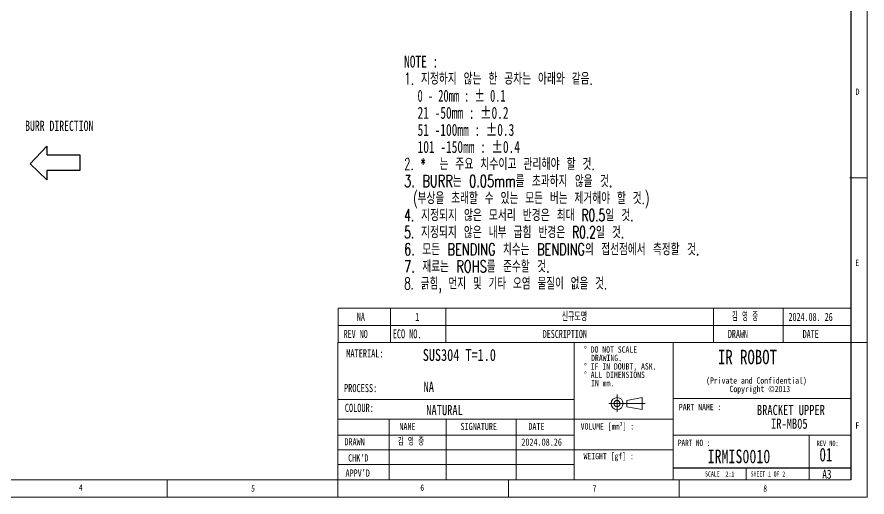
# Model space of a CAD drawing. Header units: millimetres. Extents: x 4 to 3932, y 5 to 3928.
# Drawn here: x 166 to 415, y 5 to 145.6 of the extents above; entities that cross this region are included whole.
import ezdxf

# ---------------------------------------------------------------- set-up
doc = ezdxf.new("R2010")
doc.units = ezdxf.units.MM
doc.linetypes.add('CENTERX2', pattern=[20.32, 12.7, -2.54, 2.54, -2.54])
for name, color, linetype in [('CENTER_LINE', 7, 'CENTERX2'), ('DATUM', 7, 'Continuous'), ('FORMAT', 7, 'Continuous'), ('NOTES', 7, 'Continuous')]:
    doc.layers.add(name, color=color, linetype=linetype)
doc.styles.add('SLDTEXTSTYLE0', font='TXT', dxfattribs={"width": 0.7})
doc.styles.add('SLDTEXTSTYLE1', font='TXT', dxfattribs={"width": 0.65, "bigfont": 'bigfont'})
doc.styles.add('SLDTEXTSTYLE10', font='TXT', dxfattribs={"width": 0.6875})
doc.styles.add('SLDTEXTSTYLE11', font='TXT', dxfattribs={"width": 0.694444})
doc.styles.add('SLDTEXTSTYLE12', font='TXT', dxfattribs={"width": 0.605})
doc.styles.add('SLDTEXTSTYLE13', font='TXT', dxfattribs={"width": 0.605, "bigfont": 'bigfont'})
doc.styles.add('SLDTEXTSTYLE14', font='TXT', dxfattribs={"width": 0.563, "bigfont": 'bigfont'})
doc.styles.add('SLDTEXTSTYLE2', font='TXT', dxfattribs={"width": 0.6375})
doc.styles.add('SLDTEXTSTYLE3', font='TXT', dxfattribs={"width": 0.636, "bigfont": 'bigfont'})
doc.styles.add('SLDTEXTSTYLE4', font='TXT', dxfattribs={"width": 0.7, "bigfont": 'bigfont'})
doc.styles.add('SLDTEXTSTYLE5', font='TXT', dxfattribs={"width": 0.646667, "bigfont": 'bigfont'})
doc.styles.add('SLDTEXTSTYLE6', font='TXT', dxfattribs={"width": 0.653333, "bigfont": 'bigfont'})
doc.styles.add('SLDTEXTSTYLE7', font='TXT', dxfattribs={"width": 0.651724, "bigfont": 'bigfont'})
doc.styles.add('SLDTEXTSTYLE8', font='TXT', dxfattribs={"width": 0.640741, "bigfont": 'bigfont'})
doc.styles.add('SLDTEXTSTYLE9', font='TXT', dxfattribs={"width": 0.75})

# ---------------------------------------------------------------- blocks, each defined once
blk = doc.blocks.new('SW_NOTE_0')
at = {"layer": 'NOTES', "color": 0, "char_height": 3.5, "attachment_point": 1}
for s, insert, style in [('NOTE :', (0, 4.51), 'SLDTEXTSTYLE0'), ('1. 지정하지 않는 한 공차는 아래와 같음.', (0, -0.49), 'SLDTEXTSTYLE1'), ('0 - 20mm : ± 0.1', (3.94, -5.49), 'SLDTEXTSTYLE2'), ('21 -50mm : ±0.2', (3.94, -10.49), 'SLDTEXTSTYLE0'), ('51 -100mm : ±0.3', (3.94, -15.49), 'SLDTEXTSTYLE0'), ('101 -150mm : ±0.4', (3.94, -20.49), 'SLDTEXTSTYLE0'), ('2. *  는 주요 치수이고 관리해야 할 것.', (0, -25.49), 'SLDTEXTSTYLE3'), ('3. BURR는 0.05mm를 초과하지 않을 것.', (0, -30.49), 'SLDTEXTSTYLE4'), ('(부상을 초래할 수 있는 모든 버는 제거해야 할 것.)', (2.62, -35.49), 'SLDTEXTSTYLE5'), ('4. 지정되지 않은 모서리 반경은 최대 R0.5일 것.', (0, -40.49), 'SLDTEXTSTYLE6'), ('5. 지정되지 않은 내부 굽힘 반경은 R0.2일 것.', (0, -45.49), 'SLDTEXTSTYLE7'), ('6. 모든 BENDING 치수는 BENDING의 접선점에서 측정할 것.', (0, -50.49), 'SLDTEXTSTYLE4'), ('7. 재료는 ROHS를 준수할 것.', (0, -55.49), 'SLDTEXTSTYLE4'), ('8. 긁힘, 먼지 및 기타 오염 물질이 없을 것.', (0, -60.49), 'SLDTEXTSTYLE8')]:
    blk.add_mtext(s, dxfattribs=dict(at, insert=insert, style=style))
blk = doc.blocks.new('SW_NOTE_0_1')
at = {"color": 0, "linetype": 'Continuous', "lineweight": 0, "char_height": 1.8521, "attachment_point": 2, "style": 'SLDTEXTSTYLE9'}
for s, insert in [('(Private and Confidential)', (15.4, 2.39)), ('Copyright ©2013', (16.39, -0.08))]:
    blk.add_mtext(s, dxfattribs=dict(at, insert=insert))
blk = doc.blocks.new('SW_NOTE_0_2')
at = {"color": 0, "linetype": 'Continuous', "lineweight": 0, "char_height": 3, "attachment_point": 2, "style": 'SLDTEXTSTYLE9'}
for s, insert in [('BRACKET UPPER', (14.81, 3.87)), ('IR-MB05', (14.36, -0.13))]:
    blk.add_mtext(s, dxfattribs=dict(at, insert=insert))
blk = doc.blocks.new('SW_NOTE_0_3')
at = {"color": 0, "linetype": 'Continuous', "lineweight": 0, "attachment_point": 1, "style": 'SLDTEXTSTYLE9'}
for s, insert, char_height in [('%%d DO NOT SCALE', (0, 2.39), 1.8521), ('%%d IF IN DOUBT, ASK.', (0, -2.55), 1.8521), ('DRAWING.', (2.08, -0.08), 1.852), ('%%d ALL DIMENSIONS', (0, -5.02), 1.8521), ('IN mm.', (2.08, -7.49), 1.852)]:
    blk.add_mtext(s, dxfattribs=dict(at, insert=insert, char_height=char_height))
blk = doc.blocks.new('SW_TABLEANNOTATION_0')
at = {"color": 0, "linetype": 'Continuous', "lineweight": 18}
for p, q in [((0, 0), (0, -5)), ((0, 0), (15.39, 0)), ((15.39, 0), (15.39, -5)), ((15.39, 0), (31.57, 0)), ((31.57, 0), (31.57, -5)), ((31.57, 0), (109.99, 0)), ((109.99, 0), (109.99, -5)), ((109.99, 0), (130.36, 0)), ((130.36, 0), (130.36, -5)), ((130.36, 0), (150.24, 0)), ((150.24, 0), (150.24, -5)), ((0, -5), (0, -10)), ((0, -5), (15.39, -5)), ((15.39, -5), (15.39, -10)), ((15.39, -5), (31.57, -5)), ((31.57, -5), (31.57, -10)), ((31.57, -5), (109.99, -5)), ((109.99, -5), (109.99, -10)), ((109.99, -5), (130.36, -5)), ((130.36, -5), (130.36, -10)), ((130.36, -5), (150.24, -5)), ((150.24, -5), (150.24, -10)), ((0, -10), (15.39, -10)), ((15.39, -10), (31.57, -10)), ((31.57, -10), (109.99, -10)), ((109.99, -10), (130.36, -10)), ((130.36, -10), (150.24, -10))]:
    blk.add_line(p, q, dxfattribs=at)
at = {"color": 0, "linetype": 'Continuous', "lineweight": 0, "attachment_point": 1}
for s, insert, char_height, style in [('NA', (5.49, -1.32), 2.381, 'SLDTEXTSTYLE12'), ('1', (22.6, -1.32), 2.38, 'SLDTEXTSTYLE12'), ('신규도명', (65.5, -1.32), 2.381, 'SLDTEXTSTYLE13'), ('김 영 중', (115.33, -1.32), 2.381, 'SLDTEXTSTYLE14'), ('2024.08. 26', (131.92, -1.32), 2.3813, 'SLDTEXTSTYLE12'), ('REV NO', (1.61, -6.32), 2.381, 'SLDTEXTSTYLE12'), ('ECO NO.', (16.03, -6.16), 2.646, 'SLDTEXTSTYLE12'), ('DESCRIPTION', (59.93, -6.32), 2.3813, 'SLDTEXTSTYLE12'), ('DRAWN', (114.17, -6.32), 2.381, 'SLDTEXTSTYLE12'), ('DATE', (136.06, -6.32), 2.381, 'SLDTEXTSTYLE12')]:
    blk.add_mtext(s, dxfattribs=dict(at, insert=insert, char_height=char_height, style=style))

msp = doc.modelspace()

# ---------------------------------------------------------------- linework, layer by layer
at = {"color": 7, "linetype": 'Continuous', "lineweight": 18}
for p, q in [((415, 5), (415, 292)), ((410, 98.5), (415, 98.5)), ((260, 50.27057), (260, 10)), ((415, 50.27057), (260, 50.27057)), ((329.26526, 50.27057), (329.26526, 10)), ((358.25372, 50.27057), (358.25372, 10)), ((260, 33.5503), (329.26526, 33.5503)), ((344.66768, 33.29731), (349.18134, 34.14272)), ((344.66768, 33.29731), (344.66768, 31.45371)), ((349.18134, 30.60829), (349.18134, 34.14272)), ((410.25049, 33.8436), (358.25372, 33.8436)), ((344.66768, 31.45371), (349.18134, 30.60829)), ((275.00111, 27.79622), (275.00111, 10)), ((291.77786, 27.79622), (291.77786, 10)), ((312.21697, 10), (312.21697, 27.79622)), ((329.26526, 23.15809), (260, 23.15809)), ((398.07443, 10), (398.07443, 23.12266)), ((358.25372, 18.82218), (260, 18.82218)), ((260, 14.48088), (329.26526, 14.48088)), ((312.21697, 14.85867), (312.21697, 10)), ((379.61135, 13.419), (379.61135, 10)), ((10, 10), (410.25049, 10)), ((210, 5), (210, 10)), ((260, 5), (260, 10)), ((310, 5), (310, 10)), ((360, 5), (360, 10)), ((5, 5), (415, 5))]:
    msp.add_line(p, q, dxfattribs=at)
at = {"color": 7, "linetype": 'CENTERX2', "lineweight": 18}
for p, q in [((341.7976, 35.0541), (341.7976, 29.93633)), ((339.3607, 32.37551), (350.02344, 32.37551))]:
    msp.add_line(p, q, dxfattribs=at)
at = {"color": 7, "linetype": 'Continuous', "lineweight": 18}
for radius in [1.76722, 0.9218]:
    msp.add_circle((341.7976, 32.37551), radius, dxfattribs=at)
at = {"layer": 'CENTER_LINE', "linetype": 'CENTERX2'}
msp.add_line((174.80241, 100.66752), (174.80241, 97.91702), dxfattribs=at)
at = {"layer": 'DATUM'}
for p, q in [((169.86372, 102.60878), (174.80241, 107.8074)), ((174.80241, 107.8074), (174.80241, 105.20809)), ((174.80241, 105.20809), (184.4008, 105.20809)), ((184.4008, 105.20809), (184.4008, 100.66752)), ((174.80241, 97.91702), (169.86372, 102.60878))]:
    msp.add_line(p, q, dxfattribs=at)
at = {"layer": 'FORMAT'}
msp.add_line((184.4008, 100.66752), (174.80241, 100.66752), dxfattribs=at)
at = {"layer": 'NOTES', "color": 7}
for p, q in [((410.25049, 287), (410.25049, 10)), ((410.25049, 13.49629), (358.25372, 13.49629))]:
    msp.add_line(p, q, dxfattribs=at)
at = {"layer": 'NOTES', "color": 7, "linetype": 'Continuous', "lineweight": 18}
for p, q in [((260, 27.80051), (358.25372, 27.80051)), ((410.25049, 23.12266), (358.25372, 23.12266))]:
    msp.add_line(p, q, dxfattribs=at)

# ---------------------------------------------------------------- block references
at = {"color": 7, "linetype": 'Continuous', "lineweight": 0}
for name, p in [('SW_TABLEANNOTATION_0', (260.09123, 60.27763)), ('SW_NOTE_0_3', (332.09751, 46.74413)), ('SW_NOTE_0_1', (367.22466, 37.66345)), ('SW_NOTE_0_2', (377.89506, 28.11762))]:
    msp.add_blockref(name, p, dxfattribs=at)
at = {"layer": 'NOTES'}
msp.add_blockref('SW_NOTE_0', (279.41452, 129.80239), dxfattribs=at)

# ---------------------------------------------------------------- texts
at = {"color": 7, "linetype": 'Continuous', "lineweight": 0}
for s, insert, char_height, attachment_point, style in [('D', (411.66667, 124.66802), 1.85208, 1, 'SLDTEXTSTYLE9'), ('E', (411.58588, 74.53717), 1.85208, 1, 'SLDTEXTSTYLE9'), ('MATERIAL:', (262.47939, 48.2783), 2.38125, 1, 'SLDTEXTSTYLE9'), ('SUS304 T=1.0', (295.5927, 48.35954), 3.5, 2, 'SLDTEXTSTYLE9'), ('PROCESS:', (261.82876, 38.10779), 2.38125, 1, 'SLDTEXTSTYLE9'), ('PART NAME :', (359.88746, 32.29042), 1.8520833, 1, 'SLDTEXTSTYLE9'), ('NAME', (278.02697, 26.72561), 2.116667, 1, 'SLDTEXTSTYLE9'), ('SIGNATURE', (295.9353, 26.72561), 2.116667, 1, 'SLDTEXTSTYLE9'), ('DATE', (315.80428, 26.72561), 2.116667, 1, 'SLDTEXTSTYLE9'), ('VOLUME [mm³] :', (331.13253, 26.62167), 1.8520833, 1, 'SLDTEXTSTYLE9'), ('DRAWN', (261.93655, 22.23276), 2.116667, 1, 'SLDTEXTSTYLE9'), ('2024.08.26', (313.75987, 22.15434), 2.116667, 1, 'SLDTEXTSTYLE9'), ('REV NO:', (400.2573, 21.47556), 1.5, 1, 'SLDTEXTSTYLE9'), ("CHK'D", (263.02404, 17.50965), 2.116667, 1, 'SLDTEXTSTYLE9'), ('IRMIS0010', (377.4926, 18.9056), 4, 2, 'SLDTEXTSTYLE9'), ("APPV'D", (262.26312, 13.07887), 2.116667, 1, 'SLDTEXTSTYLE9'), ('SCALE  2:1', (367.56414, 12.49052), 1.5, 1, 'SLDTEXTSTYLE0'), ('SHEET 1 OF 2', (380.94213, 12.49052), 1.5, 1, 'SLDTEXTSTYLE10'), ('A3', (401.91154, 13.00674), 2.645833, 1, 'SLDTEXTSTYLE9'), ('4', (184.16667, 8.66802), 1.85208, 1, 'SLDTEXTSTYLE9'), ('5', (234.61276, 8.434), 1.85208, 1, 'SLDTEXTSTYLE9')]:
    msp.add_mtext(s, dxfattribs=dict(at, insert=insert, char_height=char_height, attachment_point=attachment_point, style=style))
at = {"layer": 'CENTER_LINE'}
for s, insert, char_height, attachment_point, style in [('BURR DIRECTION', (168.4121, 115.24855), 3, 1, 'SLDTEXTSTYLE0'), ('NA', (286.6377, 38.77321), 3, 2, 'SLDTEXTSTYLE9'), ('NATURAL', (291.26128, 31.98356), 3, 2, 'SLDTEXTSTYLE9'), ('01', (401.0686, 19.41671), 4, 1, 'SLDTEXTSTYLE0')]:
    msp.add_mtext(s, dxfattribs=dict(at, insert=insert, char_height=char_height, attachment_point=attachment_point, style=style))
at = {"layer": 'NOTES', "attachment_point": 1}
for s, insert, char_height, style in [('IR ROBOT', (371.34535, 48.13606), 4.233333, 'SLDTEXTSTYLE9'), ('COLOUR:', (262.04594, 32.31162), 2.38125, 'SLDTEXTSTYLE9'), ('F', (411.58588, 26.83891), 1.85208, 'SLDTEXTSTYLE9'), ('김 영 중', (277.53455, 22.23276), 2.116667, 'SLDTEXTSTYLE1'), ('PART NO :', (359.63563, 21.77963), 1.852083, 'SLDTEXTSTYLE11'), ('WEIGHT [gf] :', (331.97621, 17.91868), 1.8520833, 'SLDTEXTSTYLE9'), ('6', (284.16667, 8.66802), 1.85208, 'SLDTEXTSTYLE9'), ('7', (334.61276, 8.434), 1.85208, 'SLDTEXTSTYLE9'), ('8', (384.61276, 8.434), 1.85208, 'SLDTEXTSTYLE9')]:
    msp.add_mtext(s, dxfattribs=dict(at, insert=insert, char_height=char_height, style=style))

doc.saveas('drawing.dxf')
